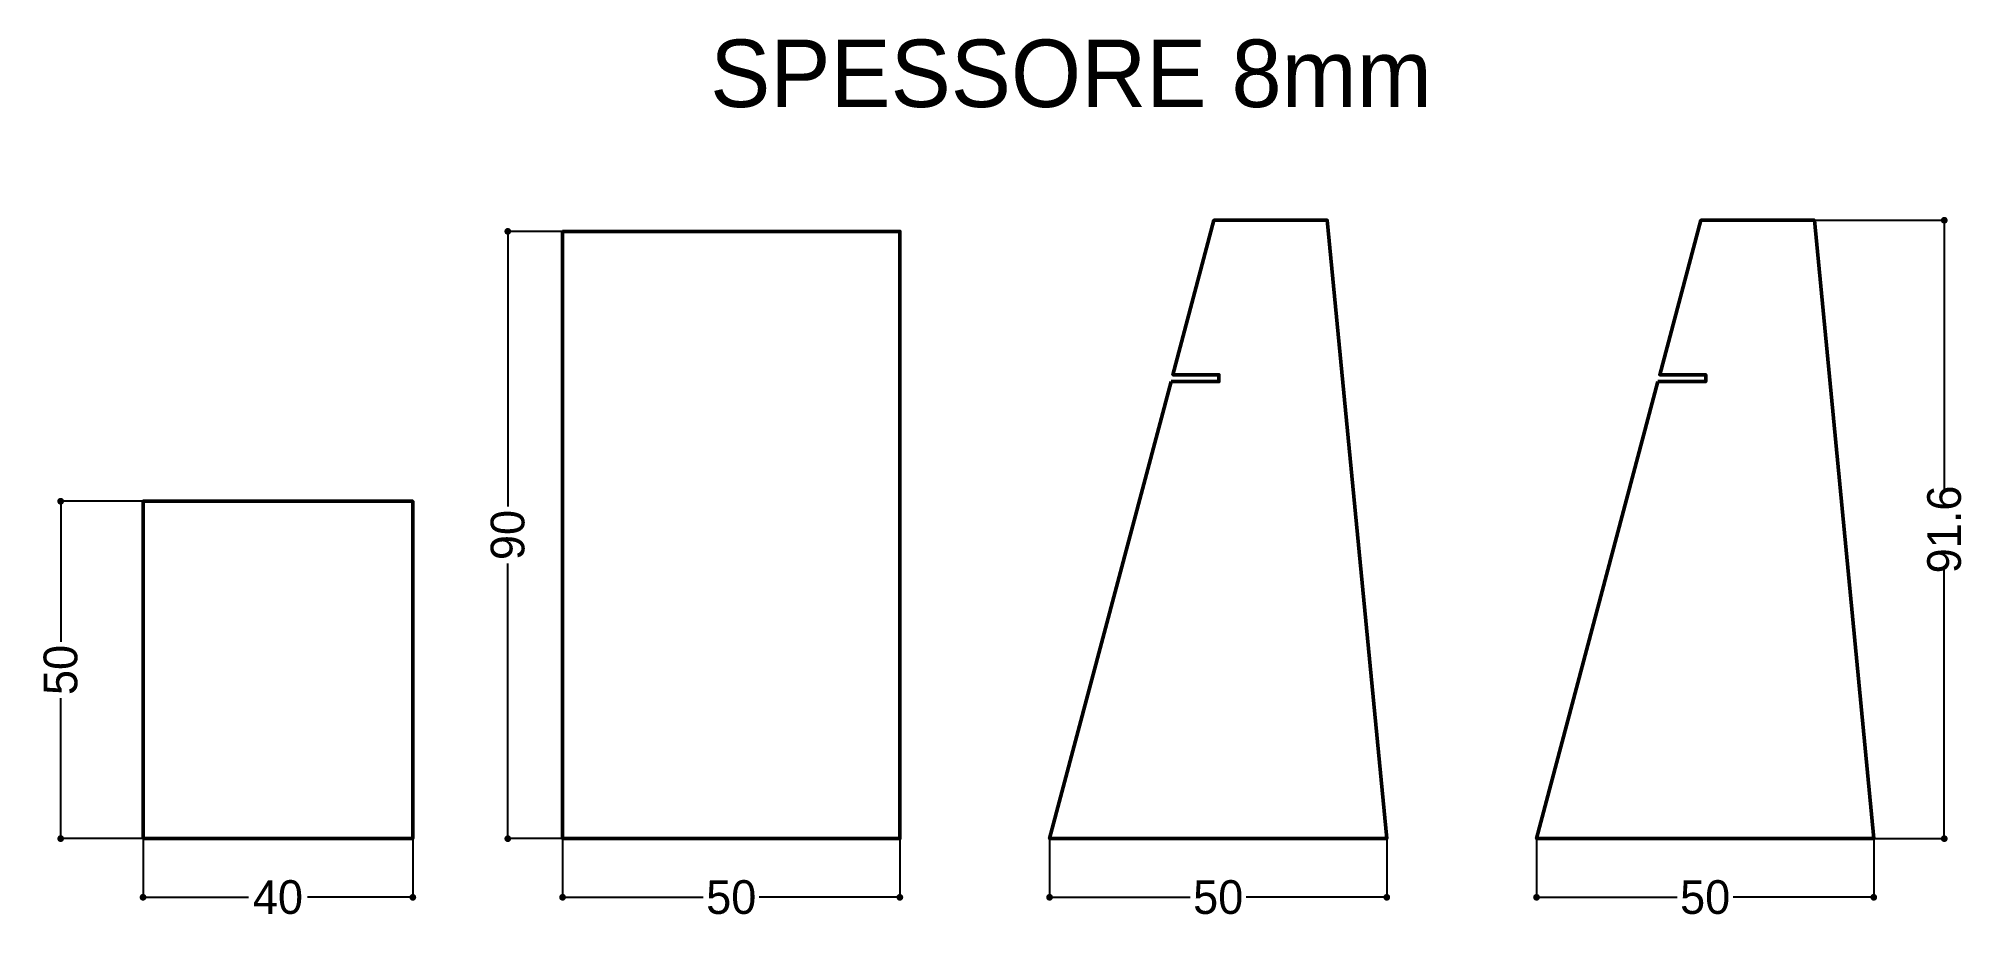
# Model space of a CAD drawing. Header units: centimetres. Extents: x -948 to -662, y 120 to 250.
import ezdxf

# ---------------------------------------------------------------- set-up
doc = ezdxf.new("R2010")
doc.units = ezdxf.units.CM
doc.layers.add('2D$arredi', color=251, linetype='Continuous', lineweight=50, true_color=0x696464)
doc.layers.add('2D$quote', color=32, linetype='Continuous', lineweight=25, true_color=0xe2762d)
doc.styles.add('Default', font='')
doc.styles.get('Default').set_extended_font_data('Cabinet Grotesk Light')
doc.dimstyles.new('Default', dxfattribs={"dimscale": 0.5, "dimtxt": 10, "dimasz": 2, "dimexe": 0, "dimexo": 0, "dimgap": 0.25, "dimtad": 0, "dimtoh": 1, "dimdec": 1, "dimzin": 12, "dimdsep": 46, "dimtxsty": 'Default', "dimblk": 'DOT', "dimcen": 0.5, "dimazin": 1, "dimtfac": 1, "dimtdec": 4, "dimtix": 1, "dimtofl": 0, "dimtmove": 1, "dimatfit": 3, "dimfxl": 1, "dimtolj": 1, "dimtzin": 1, "dimarcsym": 0})

# ---------------------------------------------------------------- blocks, each defined once
blk = doc.blocks.new('_Dot')
at = {"color": 0, "linetype": 'ByBlock', "lineweight": -2}
blk.add_line((-0.5, 0), (-1, 0), dxfattribs=at)
at = {"color": 0, "linetype": 'ByBlock', "const_width": 0.5}
blk.add_lwpolyline([(-0.25, 0, 1), (0.25, 0, 1)], format="xyb", close=True, dxfattribs=at)
blk = doc.blocks.new('*D2')
at = {"layer": '2D$quote', "color": 0, "lineweight": -2}
for p, q in [((-932.09, 181.53), (-944.3, 181.53)), ((-944.3, 180.53), (-944.3, 160.7)), ((-944.3, 132.53), (-944.3, 152.37)), ((-932.09, 131.53), (-944.3, 131.53))]:
    blk.add_line(p, q, dxfattribs=at)
at = {"layer": 'Defpoints', "color": 0}
for p in [(-944.3, 181.53), (-932.09, 181.53), (-932.09, 131.53)]:
    blk.add_point(p, dxfattribs=at)
at = {"layer": '2D$quote', "color": 0, "lineweight": -2}
for p, rotation in [((-944.3, 181.53), 90), ((-944.3, 131.53), 270)]:
    blk.add_blockref('_Dot', p, dxfattribs=dict(at, rotation=rotation))
at = {"layer": '2D$quote', "color": 0, "insert": (-944.3, 156.53), "char_height": 5, "attachment_point": 5, "rotation": 90, "style": 'Default'}
blk.add_mtext('\\A1;50', dxfattribs=at)
blk = doc.blocks.new('*D3')
at = {"layer": '2D$quote', "color": 0, "lineweight": -2}
for p, q in [((-932.09, 131.53), (-932.09, 122.84)), ((-892.09, 131.53), (-892.09, 122.84)), ((-931.09, 122.84), (-916.46, 122.84)), ((-893.09, 122.84), (-907.71, 122.84))]:
    blk.add_line(p, q, dxfattribs=at)
at = {"layer": 'Defpoints', "color": 0}
for p in [(-932.09, 131.53), (-892.09, 131.53), (-932.09, 122.84)]:
    blk.add_point(p, dxfattribs=at)
at = {"layer": '2D$quote', "color": 0, "lineweight": -2, "rotation": 180}
blk.add_blockref('_Dot', (-932.09, 122.84), dxfattribs=at)
at = {"layer": '2D$quote', "color": 0, "lineweight": -2}
blk.add_blockref('_Dot', (-892.09, 122.84), dxfattribs=at)
at = {"layer": '2D$quote', "color": 0, "insert": (-912.09, 122.84), "char_height": 5, "attachment_point": 5, "style": 'Default'}
blk.add_mtext('\\A1;40', dxfattribs=at)
blk = doc.blocks.new('*D4')
at = {"layer": '2D$quote', "color": 0, "lineweight": -2}
for p, q in [((-869.88, 221.53), (-878.01, 221.53)), ((-878.01, 220.53), (-878.01, 180.75)), ((-878.01, 132.53), (-878.01, 172.31)), ((-869.88, 131.53), (-878.01, 131.53))]:
    blk.add_line(p, q, dxfattribs=at)
at = {"layer": 'Defpoints', "color": 0}
for p in [(-878.01, 221.53), (-869.88, 221.53), (-869.88, 131.53)]:
    blk.add_point(p, dxfattribs=at)
at = {"layer": '2D$quote', "color": 0, "lineweight": -2}
for p, rotation in [((-878.01, 221.53), 90), ((-878.01, 131.53), 270)]:
    blk.add_blockref('_Dot', p, dxfattribs=dict(at, rotation=rotation))
at = {"layer": '2D$quote', "color": 0, "insert": (-878.01, 176.53), "char_height": 5, "attachment_point": 5, "rotation": 90, "style": 'Default'}
blk.add_mtext('\\A1;90', dxfattribs=at)
blk = doc.blocks.new('*D5')
at = {"layer": '2D$quote', "color": 0, "lineweight": -2}
for p, q in [((-725.48, 131.53), (-725.48, 122.84)), ((-675.48, 131.53), (-675.48, 122.84)), ((-724.48, 122.84), (-704.64, 122.84)), ((-676.48, 122.84), (-696.31, 122.84))]:
    blk.add_line(p, q, dxfattribs=at)
at = {"layer": 'Defpoints', "color": 0}
for p in [(-725.48, 131.53), (-675.48, 131.53), (-675.48, 122.84)]:
    blk.add_point(p, dxfattribs=at)
at = {"layer": '2D$quote', "color": 0, "lineweight": -2, "rotation": 180}
blk.add_blockref('_Dot', (-725.48, 122.84), dxfattribs=at)
at = {"layer": '2D$quote', "color": 0, "lineweight": -2}
blk.add_blockref('_Dot', (-675.48, 122.84), dxfattribs=at)
at = {"layer": '2D$quote', "color": 0, "insert": (-700.48, 122.84), "char_height": 5, "attachment_point": 5, "style": 'Default'}
blk.add_mtext('\\A1;50', dxfattribs=at)
blk = doc.blocks.new('*D6')
at = {"layer": '2D$quote', "color": 0, "lineweight": -2}
for p, q in [((-797.68, 131.53), (-797.68, 122.84)), ((-747.68, 131.53), (-747.68, 122.84)), ((-796.68, 122.84), (-776.85, 122.84)), ((-748.68, 122.84), (-768.51, 122.84))]:
    blk.add_line(p, q, dxfattribs=at)
at = {"layer": 'Defpoints', "color": 0}
for p in [(-797.68, 131.53), (-747.68, 131.53), (-797.68, 122.84)]:
    blk.add_point(p, dxfattribs=at)
at = {"layer": '2D$quote', "color": 0, "lineweight": -2, "rotation": 180}
blk.add_blockref('_Dot', (-797.68, 122.84), dxfattribs=at)
at = {"layer": '2D$quote', "color": 0, "lineweight": -2}
blk.add_blockref('_Dot', (-747.68, 122.84), dxfattribs=at)
at = {"layer": '2D$quote', "color": 0, "insert": (-772.68, 122.84), "char_height": 5, "attachment_point": 5, "style": 'Default'}
blk.add_mtext('\\A1;50', dxfattribs=at)
blk = doc.blocks.new('*D7')
at = {"layer": '2D$quote', "color": 0, "lineweight": -2}
for p, q in [((-869.88, 131.53), (-869.88, 122.84)), ((-819.88, 131.53), (-819.88, 122.84)), ((-868.88, 122.84), (-849.05, 122.84)), ((-820.88, 122.84), (-840.72, 122.84))]:
    blk.add_line(p, q, dxfattribs=at)
at = {"layer": 'Defpoints', "color": 0}
for p in [(-869.88, 131.53), (-819.88, 131.53), (-869.88, 122.84)]:
    blk.add_point(p, dxfattribs=at)
at = {"layer": '2D$quote', "color": 0, "lineweight": -2, "rotation": 180}
blk.add_blockref('_Dot', (-869.88, 122.84), dxfattribs=at)
at = {"layer": '2D$quote', "color": 0, "lineweight": -2}
blk.add_blockref('_Dot', (-819.88, 122.84), dxfattribs=at)
at = {"layer": '2D$quote', "color": 0, "insert": (-844.88, 122.84), "char_height": 5, "attachment_point": 5, "style": 'Default'}
blk.add_mtext('\\A1;50', dxfattribs=at)
blk = doc.blocks.new('*D8')
at = {"layer": '2D$quote', "color": 0, "lineweight": -2}
for p, q in [((-684.29, 223.17), (-665.02, 223.17)), ((-665.02, 222.17), (-665.02, 183.05)), ((-665.02, 132.53), (-665.02, 171.66)), ((-681.69, 131.53), (-665.02, 131.53))]:
    blk.add_line(p, q, dxfattribs=at)
at = {"layer": 'Defpoints', "color": 0}
for p in [(-684.29, 223.17), (-665.02, 223.17), (-681.69, 131.53)]:
    blk.add_point(p, dxfattribs=at)
at = {"layer": '2D$quote', "color": 0, "lineweight": -2}
for p, rotation in [((-665.02, 223.17), 90), ((-665.02, 131.53), 270)]:
    blk.add_blockref('_Dot', p, dxfattribs=dict(at, rotation=rotation))
at = {"layer": '2D$quote', "color": 0, "insert": (-665.02, 177.35), "char_height": 5, "attachment_point": 5, "rotation": 90, "style": 'Default'}
blk.add_mtext('\\A1;91.6', dxfattribs=at)

msp = doc.modelspace()

# ---------------------------------------------------------------- linework, layer by layer
at = {"layer": '2D$arredi'}
for points in [[(-779.67, 199.27), (-797.68, 131.53), (-747.68, 131.53), (-756.5, 223.17), (-773.31, 223.17), (-779.4, 200.28), (-772.58, 200.28), (-772.58, 199.27)], [(-707.47, 199.27), (-725.48, 131.53), (-675.48, 131.53), (-684.29, 223.17), (-701.11, 223.17), (-707.2, 200.28), (-700.38, 200.28), (-700.38, 199.27)], [(-869.88, 221.53), (-869.88, 131.53), (-819.88, 131.53), (-819.88, 221.53)], [(-932.09, 131.53), (-932.09, 181.53), (-892.09, 181.53), (-892.09, 131.53)]]:
    msp.add_lwpolyline(points, close=True, dxfattribs=at)

# ---------------------------------------------------------------- texts
at = {"layer": '2D$quote', "insert": (-848, 239.81), "char_height": 10, "width": 234.186, "attachment_point": 7, "style": 'Default'}
msp.add_mtext('SPESSORE 8mm', dxfattribs=at)

# ---------------------------------------------------------------- dimensions: what is measured, and where the dimension line sits
at = {"layer": '2D$quote'}
for base, p1, p2, picture, middle in [((-665.02, 223.17, 0), (-681.69, 131.53, 0), (-684.29, 223.17, 0), '*D8', (-665.02, 177.35, 0)), ((-878.01, 221.53), (-869.88, 131.53), (-869.88, 221.53), '*D4', (-878.01, 176.53)), ((-944.3, 181.53), (-932.09, 131.53), (-932.09, 181.53), '*D2', (-944.3, 156.53))]:
    dim = msp.add_linear_dim(base=base, p1=p1, p2=p2, angle=90, dimstyle='Default', override={"dimscale": 0.5, "dimtih": 0, "dimtoh": 0, "dimlfac": 1, "dimblk": 'Dot', "dimsah": 0}, dxfattribs=at)
    dim.commit()
    dim.dimension.update_dxf_attribs({"geometry": picture, "text_midpoint": middle})
for base, p1, p2, picture, middle in [((-932.09, 122.84), (-892.09, 131.53), (-932.09, 131.53), '*D3', (-912.09, 122.84)), ((-869.88, 122.84), (-819.88, 131.53), (-869.88, 131.53), '*D7', (-844.88, 122.84)), ((-797.68, 122.84, 0), (-747.68, 131.53, 0), (-797.68, 131.53, 0), '*D6', (-772.68, 122.84, 0)), ((-675.48, 122.84, 0), (-725.48, 131.53, 0), (-675.48, 131.53, 0), '*D5', (-700.48, 122.84, 0))]:
    dim = msp.add_linear_dim(base=base, p1=p1, p2=p2, dimstyle='Default', override={"dimscale": 0.5, "dimtih": 0, "dimtoh": 0, "dimlfac": 1, "dimblk": 'Dot', "dimsah": 0}, dxfattribs=at)
    dim.commit()
    dim.dimension.update_dxf_attribs({"geometry": picture, "text_midpoint": middle})

doc.saveas('drawing.dxf')
